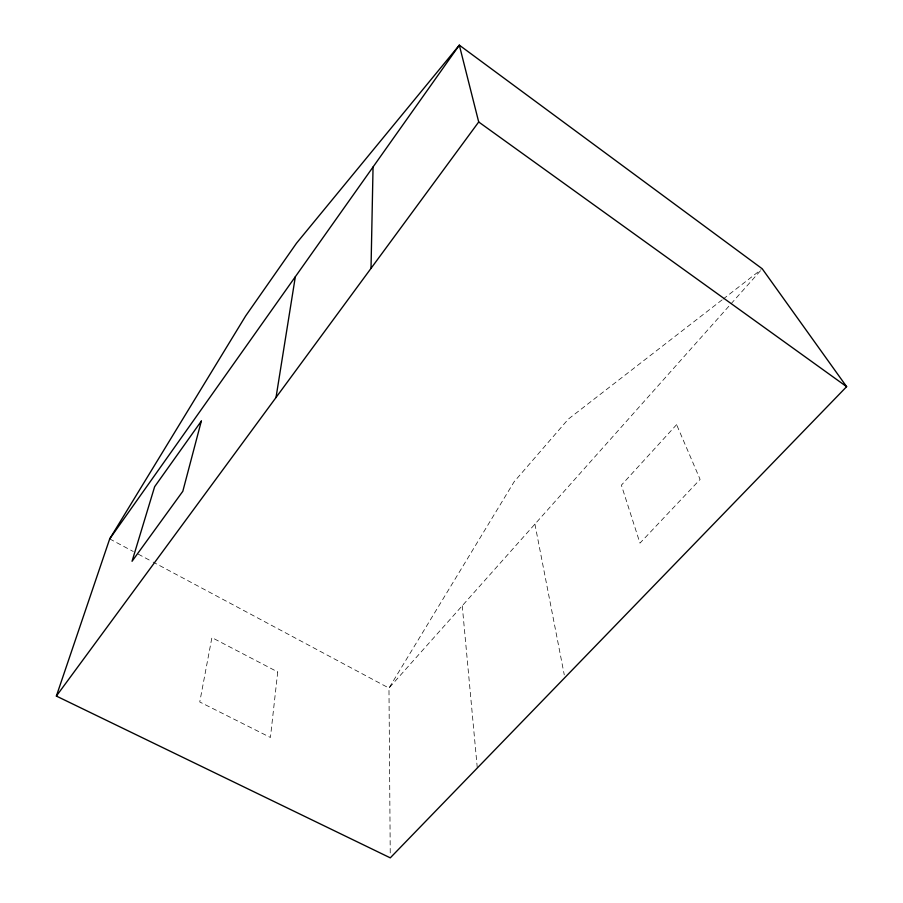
<?xml version="1.0" encoding="UTF-8"?>
<svg xmlns="http://www.w3.org/2000/svg" width="903" height="903" viewBox="0 0 903 903"><rect width="100%" height="100%" fill="white"/><g stroke="black" fill="none" stroke-linecap="round" stroke-linejoin="round"><path stroke-width="0.68" stroke-dasharray="4.51 3.39" d="M760.349 270.877L388.967 688.075L390.254 855.039M722.107 299.864L568.348 419.082L514.157 481.728L388.967 688.075L153.138 562.095M723.224 299.006L761.105 269.625M109.692 538.899L133.272 551.496M138.238 554.149L151.896 561.44M534.915 524.124L564.273 674.868M462.246 605.766L477.292 768.001M277.718 671.945L270.426 737.469L199.755 701.981L211.9 637.597L277.718 671.945M676.607 424.647L621.388 485.171L639.967 543.121L700.107 479.414L676.607 424.647"/><path stroke-width="1.35" d="M371.02 268.36L373.052 166.987M276.013 397.501L295.337 276.724M56.37 696.066L109.692 538.899L245.661 315.937L296.545 243.155L459.322 45.15L762.222 268.767L846.63 386.665L390.277 857.85L56.37 696.066L478.703 121.984L459.322 45.15L109.692 538.899M478.703 121.984L846.63 386.665M201.335 421.08L182.824 491.277L132.041 561.294L154.639 486.694L201.335 421.08"/></g></svg>
